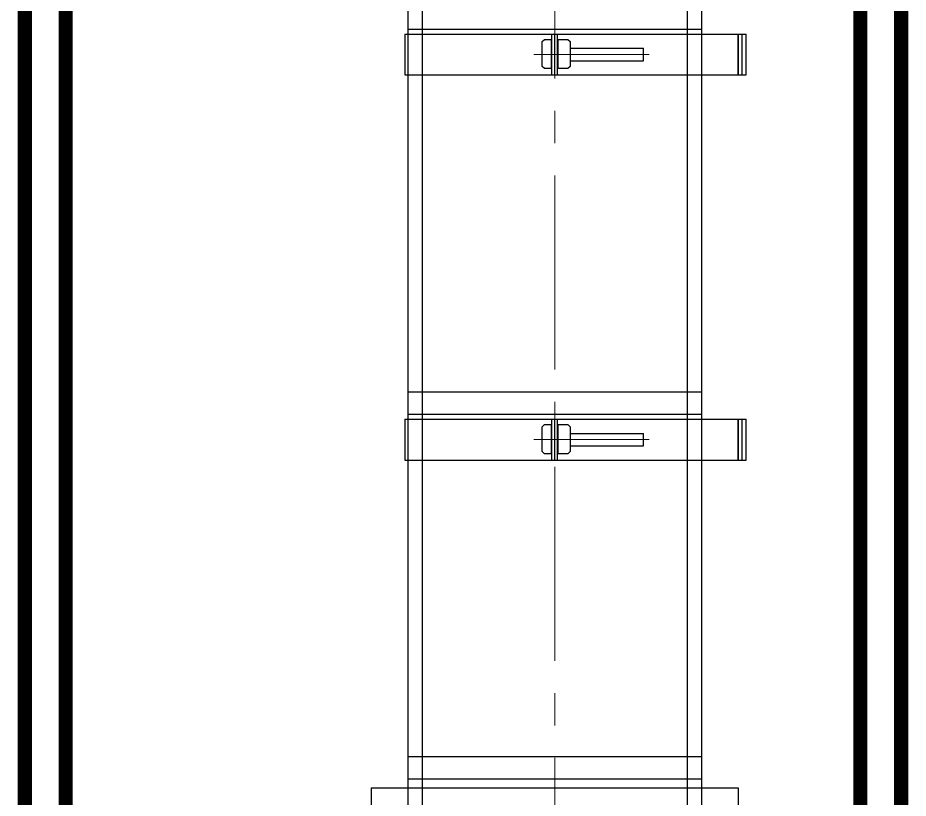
# Model space of a CAD drawing. Extents: x 419008 to 585152, y 366207 to 472224.
# Drawn here: x 508390 to 510575, y 455156 to 457071 of the extents above; entities that cross this region are included whole.
import ezdxf

# ---------------------------------------------------------------- set-up
doc = ezdxf.new("R2010")
doc.units = 0
doc.header["$LTSCALE"] = 50
doc.linetypes.add('ОСЕВАЯ2', pattern=[14.2875, 9.525, -1.5875, 1.5875, -1.5875])
doc.layers.get('0').update_dxf_attribs({"linetype": 'CONTINUOUS'})
doc.layers.add('ax', color=4, linetype='ОСЕВАЯ2', lineweight=15)
doc.layers.add('eq', color=255, linetype='CONTINUOUS')
doc.layers.add('WALL', color=5, linetype='CONTINUOUS')

# ---------------------------------------------------------------- blocks, each defined once
blk = doc.blocks.new('A$C3FF65A5C')
at = {"lineweight": 30}
for p, q in [((840, 8117.2, 164.7), (840, 7272.2, 164.7)), ((1560, 8117.2, 164.7), (1560, 7272.2, 164.7)), ((840, 7284.9, 164.7), (1560, 7284.9, 164.7)), ((840, 7172.2, 164.7), (840, 6327.2, 164.7)), ((1560, 7172.2, 164.7), (1560, 6327.2, 164.7)), ((840, 6394.9, 164.7), (1560, 6394.9, 164.7)), ((840, 6339.9, 164.7), (1560, 6339.9, 164.7)), ((840, 6227.2, 164.7), (840, 5422.4, 164.7)), ((1560, 6227.2, 164.7), (1560, 5422.4, 164.7)), ((840, 5499.9, 164.7), (1560, 5499.9, 164.7)), ((840, 5444.9, 164.7), (1560, 5444.9, 164.7)), ((750, 5422.4, 164.7), (1650, 5422.4, 164.7)), ((750, 5422.4, 164.7), (750, 5372.4, 164.7)), ((1650, 5422.4, 164.7), (1650, 5372.4, 164.7))]:
    blk.add_line(p, q, dxfattribs=at)
at = {"lineweight": 9}
for p, q in [((875, 8117.2, 164.7), (875, 7272.2, 164.7)), ((1525, 8117.2, 164.7), (1525, 7272.2, 164.7)), ((875, 7172.2, 164.7), (875, 6327.2, 164.7)), ((1525, 7172.2, 164.7), (1525, 6327.2, 164.7)), ((875, 6227.2, 164.7), (875, 5422.4, 164.7)), ((1525, 6227.2, 164.7), (1525, 5422.4, 164.7))]:
    blk.add_line(p, q, dxfattribs=at)
for p, q in [((832.3, 7272.2, 164.7), (1670.1, 7272.2, 164.7)), ((832.3, 7272.2, 164.7), (832.3, 7172.2, 164.7)), ((1192.4, 7187.7, 164.7), (1192.4, 7259.5, 164.7)), ((1192.9, 7172.2, 164.7), (1192.9, 7272.2, 164.7)), ((1200, 7172.2, 164.7), (1200, 7272.2, 164.7)), ((1207.1, 7172.2, 164.7), (1207.1, 7272.2, 164.7)), ((1207.9, 7259.5, 164.7), (1207.9, 7187.7, 164.7)), ((1650, 7172.2, 164.7), (1650, 7272.2, 164.7)), ((1650, 7272.2, 164.7), (1650, 7172.2, 164.7)), ((1660.1, 7172.2, 164.7), (1660.1, 7272.2, 164.7)), ((1670.1, 7172.2, 164.7), (1670.1, 7272.2, 164.7)), ((1237.7, 7237.5, 164.7), (1418.1, 7237.5, 164.7)), ((1418.1, 7206.8, 164.7), (1418.1, 7237.5, 164.7)), ((1237.7, 7206.8, 164.7), (1418.1, 7206.8, 164.7)), ((832.3, 7172.2, 164.7), (1670.1, 7172.2, 164.7)), ((832.3, 6327.2, 164.7), (1670.1, 6327.2, 164.7)), ((832.3, 6327.2, 164.7), (832.3, 6227.2, 164.7)), ((1192.9, 6227.2, 164.7), (1192.9, 6327.2, 164.7)), ((1200, 6227.2, 164.7), (1200, 6327.2, 164.7)), ((1207.1, 6227.2, 164.7), (1207.1, 6327.2, 164.7)), ((1650, 6227.2, 164.7), (1650, 6327.2, 164.7)), ((1650, 6327.2, 164.7), (1650, 6227.2, 164.7)), ((1660.1, 6227.2, 164.7), (1660.1, 6327.2, 164.7)), ((1670.1, 6227.2, 164.7), (1670.1, 6327.2, 164.7)), ((1192.4, 6242.7, 164.7), (1192.4, 6314.5, 164.7)), ((1207.9, 6314.5, 164.7), (1207.9, 6242.7, 164.7)), ((1237.7, 6292.5, 164.7), (1418.1, 6292.5, 164.7)), ((1418.1, 6261.8, 164.7), (1418.1, 6292.5, 164.7)), ((1237.7, 6261.8, 164.7), (1418.1, 6261.8, 164.7)), ((832.3, 6227.2, 164.7), (1670.1, 6227.2, 164.7))]:
    blk.add_line(p, q)
at = {"elevation": 164.7}
for points in [[(1192.4, 7187.7), (1174.7, 7187.7), (1169.2, 7193.2), (1169.2, 7253.9), (1174.7, 7259.5), (1192.4, 7259.5)], [(1207.9, 7259.5), (1232.1, 7259.5), (1237.7, 7253.9), (1237.7, 7193.2), (1232.1, 7187.7), (1207.9, 7187.7)], [(1192.4, 6242.7), (1174.7, 6242.7), (1169.2, 6248.2), (1169.2, 6308.9), (1174.7, 6314.5), (1192.4, 6314.5)], [(1207.9, 6314.5), (1232.1, 6314.5), (1237.7, 6308.9), (1237.7, 6248.2), (1232.1, 6242.7), (1207.9, 6242.7)]]:
    blk.add_lwpolyline(points, dxfattribs=at)
at = {"layer": 'ax'}
for p, q in [((1200, 9068.4, 164.7), (1200, 0, -1.7)), ((1149, 7222.2, 164.7), (1431.8, 7222.2, 164.7)), ((1149, 6277.2, 164.7), (1431.8, 6277.2, 164.7))]:
    blk.add_line(p, q, dxfattribs=at)

msp = doc.modelspace()

# ---------------------------------------------------------------- linework, layer by layer
at = {"layer": 'WALL'}
for p, q in [((509347.2, 458934), (509347.2, 450422.6)), ((509382.2, 458934), (509382.2, 450422.6)), ((510032.2, 458934), (510032.2, 450422.6)), ((510067.2, 458934), (510067.2, 450422.6))]:
    msp.add_line(p, q, dxfattribs=at)
at = {"layer": 'WALL', "const_width": 35}
for points in [[(508407.2, 458334), (508407.2, 450422.6)], [(508507.2, 458334), (508507.2, 450422.6)], [(510457.2, 458334), (510457.2, 450422.6)], [(510557.2, 458334), (510557.2, 450422.6)]]:
    msp.add_lwpolyline(points, dxfattribs=at)

# ---------------------------------------------------------------- block references
at = {"layer": 'eq', "color": 255}
msp.add_blockref('A$C3FF65A5C', (508507.2, 449758.5, -164.7), dxfattribs=at)

doc.saveas('drawing.dxf')
